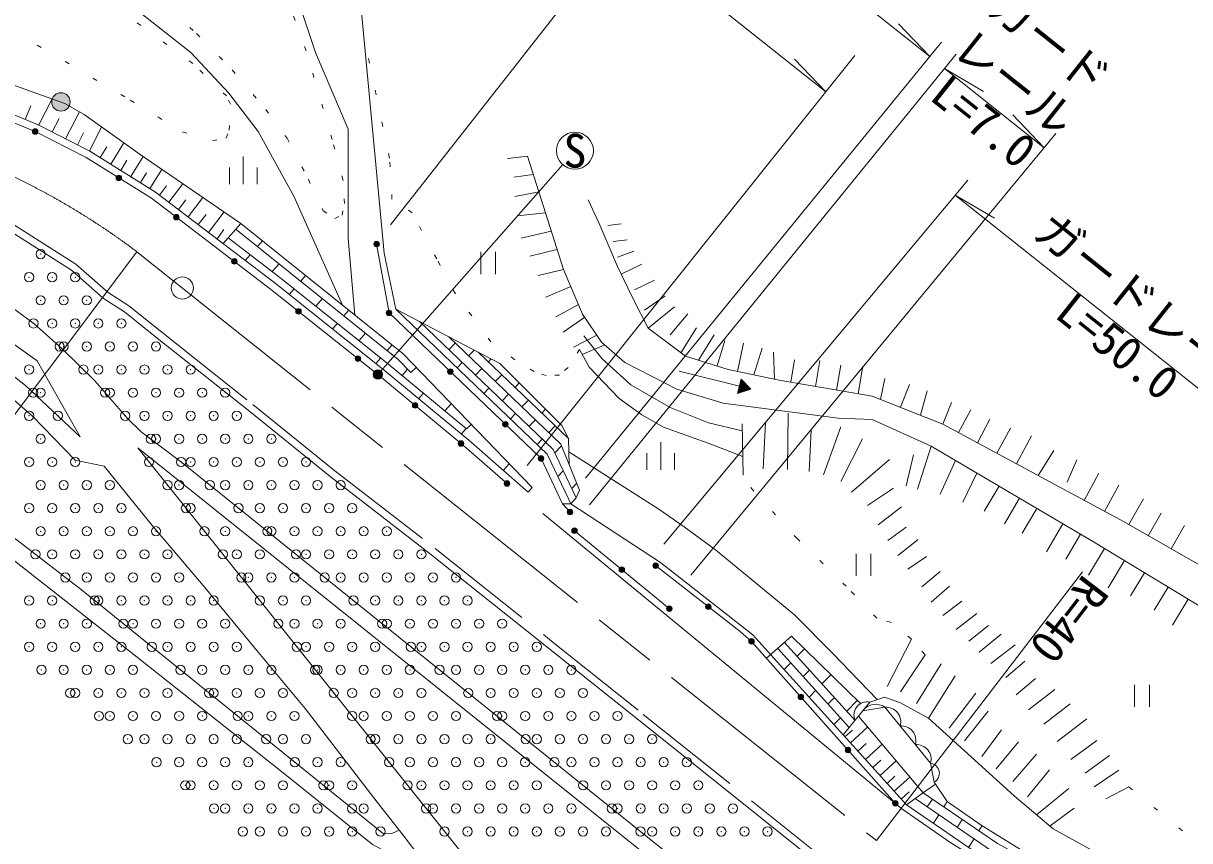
# Model space of a CAD drawing. Units: millimetres, scale not verified. Extents: x 40000 to 680000, y 20000 to 380000.
# Drawn here: x 455312 to 518490, y 270756 to 314990 of the extents above; entities that cross this region are included whole.
import ezdxf
from ezdxf.enums import TextEntityAlignment as Align

# ---------------------------------------------------------------- set-up
doc = ezdxf.new("R2010")
doc.units = ezdxf.units.MM
doc.header["$LTSCALE"] = 1000
doc.header["$PDMODE"] = 32
doc.header["$PDSIZE"] = 500
for name, pattern in [('CHAIN', [18.5, 12, -1.5, 3.5, -1.5]), ('DASHED', [7.5, 6, -1.5]), ('DOTTED', [1.75, 0.25, -1.5])]:
    doc.linetypes.add(name, pattern=pattern)
for name, color, linetype, lineweight in [('M-BGD', 7, 'Continuous', 13), ('M-BMK', 2, 'CHAIN', 13), ('M-BMK-SRVR', 3, 'Continuous', 13), ('M-STR-HTXT', 7, 'Continuous', 13), ('M-STR-STRC', 7, 'Continuous', 13)]:
    doc.layers.add(name, color=color, linetype=linetype, lineweight=lineweight)
doc.styles.add('ＭＳ ゴシック', font='')
doc.styles.get('ＭＳ ゴシック').set_extended_font_data('MS Gothic')

msp = doc.modelspace()

# ---------------------------------------------------------------- hatches: boundary and pattern name
at = {"layer": 'M-BGD'}
for points in [[(456848, 310737, -1), (457848, 310737, -0.41421), (457348, 310237, -0.41421)], [(455803, 309139, -0.41421), (455953, 309289, -0.41421), (456103, 309139, -1)], [(460338, 306625, -0.41421), (460488, 306775, -0.41421), (460638, 306625, -1)], [(463448, 304502, -0.41421), (463598, 304652, -0.41421), (463748, 304502, -1)], [(474297, 303043, -0.41421), (474447, 303193, -0.41421), (474597, 303043, -1)], [(466593, 302107, -0.41421), (466743, 302257, -0.41421), (466893, 302107, -1)], [(470070, 299406, -0.41421), (470220, 299556, -0.41421), (470370, 299406, -1)], [(474971, 299319, -0.41421), (475121, 299469, -0.41421), (475271, 299319, -1)], [(473285, 296843, -0.41421), (473435, 296993, -0.41421), (473585, 296843, -1)], [(478292, 296143, -0.41421), (478442, 296293, -0.41421), (478592, 296143, -1)], [(494003, 294962), (494721, 295194), (494198, 295738)], [(476384, 294310, -0.41421), (476534, 294460, -0.41421), (476684, 294310, -1)], [(481276, 293290, -0.41421), (481426, 293440, -0.41421), (481576, 293290, -1)], [(478868, 292252, -0.41421), (479018, 292402, -0.41421), (479168, 292252, -1)], [(483209, 291441, -0.41421), (483359, 291591, -0.41421), (483509, 291441, -1)], [(481364, 290088, -0.41421), (481514, 290238, -0.41421), (481664, 290088, -1)], [(484777, 288539, -0.41421), (484927, 288689, -0.41421), (485077, 288539, -1)], [(485016, 287529, -0.41421), (485166, 287679, -0.41421), (485316, 287529, -1)], [(487583, 285421, -0.41421), (487733, 285571, -0.41421), (487883, 285421, -1)], [(489411, 285639, -0.41421), (489561, 285789, -0.41421), (489711, 285639, -1)], [(490151, 283313, -0.41421), (490301, 283463, -0.41421), (490451, 283313, -1)], [(492272, 283414, -0.41421), (492422, 283564, -0.41421), (492572, 283414, -1)], [(494606, 281542, -0.41421), (494756, 281692, -0.41421), (494906, 281542, -1)], [(497279, 278535, -0.41421), (497429, 278685, -0.41421), (497579, 278535, -1)], [(499837, 275659, -0.41421), (499987, 275809, -0.41421), (500137, 275659, -1)], [(502395, 272781, -0.41421), (502545, 272931, -0.41421), (502695, 272781, -1)]]:
    msp.add_hatch(color=256, dxfattribs=at).paths.add_polyline_path(points)
at = {"layer": 'M-STR-HTXT'}
msp.add_hatch(color=256, dxfattribs=at).paths.add_polyline_path([(474766, 295995, -1), (474267, 295968, -0.41421), (474503, 296231, -0.41421)])

# ---------------------------------------------------------------- linework, layer by layer
at = {"layer": 'M-BGD'}
for p, q in [((456147, 309489), (456870, 310905)), ((455412, 309792), (455712, 310528)), ((456875, 309117), (457247, 309846)), ((457604, 308745), (458348, 310202)), ((458250, 308415), (458579, 309061)), ((458895, 308086), (459555, 309377)), ((460046, 307372), (460762, 308521)), ((459471, 307730), (459829, 308304)), ((461132, 306695), (461809, 307782)), ((467224, 306280), (467224, 307780)), ((481546, 307681), (482615, 307794)), ((460589, 307033), (460927, 307577)), ((462173, 306047), (462821, 307088)), ((466474, 306280), (466474, 307180)), ((467974, 306280), (467974, 307180)), ((461653, 306371), (461977, 306891)), ((481873, 306663), (482930, 306808)), ((462691, 305695), (463071, 306194)), ((463190, 305316), (463949, 306313)), ((481941, 305621), (483231, 305865)), ((463714, 304916), (464114, 305441)), ((464239, 304517), (465038, 305566)), ((464791, 304096), (465211, 304648)), ((465343, 303676), (466183, 304780)), ((482077, 304569), (483593, 304731)), ((466139, 303070), (467088, 304159)), ((487702, 304139), (486975, 304055)), ((465806, 303324), (466180, 303825)), ((482282, 303365), (483908, 303744)), ((488028, 303273), (487264, 303182)), ((467996, 302918), (468259, 303220)), ((482744, 302396), (484227, 302747)), ((488376, 302668), (487506, 302336)), ((467335, 302160), (467598, 302462)), ((480096, 302619), (480096, 301419)), ((480896, 302619), (480896, 301419)), ((468794, 301551), (469167, 301978)), ((483201, 301346), (484571, 301668)), ((488815, 301950), (487695, 301411)), ((470338, 301039), (470601, 301341)), ((483618, 300162), (484968, 300739)), ((489504, 301093), (488415, 300571)), ((469713, 300322), (469976, 300624)), ((471150, 299688), (471509, 300100)), ((490087, 300246), (488967, 299467)), ((484154, 299112), (485378, 299780)), ((490580, 299647), (489160, 298484)), ((472680, 299160), (472943, 299462)), ((484548, 298279), (485721, 299081)), ((491313, 299262), (490345, 298135)), ((472061, 298450), (472324, 298752)), ((473498, 297816), (473851, 298221)), ((476643, 298417), (476919, 298706)), ((491784, 298503), (490935, 297166)), ((475022, 297281), (475285, 297583)), ((478365, 297324), (478710, 297686)), ((485110, 297465), (486384, 298113)), ((485589, 297075), (486807, 297593)), ((492737, 298140), (491882, 296763)), ((493320, 297830), (492887, 296449)), ((494320, 297685), (493994, 296152)), ((479433, 296994), (479732, 297308)), ((495342, 297405), (494875, 295964)), ((495947, 297186), (496009, 295722)), ((474409, 296578), (474672, 296880)), ((478811, 296344), (479087, 296633)), ((480501, 296665), (480656, 296826)), ((497089, 296785), (496882, 295563)), ((498454, 296746), (498215, 295337)), ((499596, 296482), (499369, 295142)), ((500791, 296429), (500539, 294943)), ((475833, 295929), (476131, 296270)), ((479810, 295942), (480156, 296303)), ((480879, 295612), (481224, 295974)), ((494100, 295350), (490842, 296170)), ((494198, 295738), (494003, 294962)), ((494721, 295194), (494198, 295738)), ((501987, 295771), (501738, 294639)), ((480257, 294962), (480533, 295251)), ((481947, 295283), (482178, 295525)), ((494721, 295194), (494003, 294962)), ((503306, 295437), (502822, 294211)), ((504267, 295104), (503908, 293782)), ((476726, 294671), (476989, 294972)), ((481256, 294560), (481601, 294921)), ((482324, 294230), (482670, 294591)), ((505583, 294476), (505118, 293304)), ((478144, 294015), (478486, 294406)), ((481702, 293580), (481979, 293869)), ((483392, 293900), (483591, 294108)), ((496714, 290847), (496736, 293896)), ((506637, 294067), (505976, 292842)), ((482701, 293178), (483047, 293539)), ((483770, 292848), (484115, 293209)), ((494304, 290531), (494249, 293317)), ((495387, 290880), (495507, 293394)), ((498649, 290563), (499590, 293153)), ((507673, 293560), (506990, 292294)), ((479037, 292756), (479300, 293058)), ((484838, 292518), (484839, 292520)), ((497873, 290727), (497993, 292978)), ((508778, 293084), (508045, 291725)), ((509929, 292674), (509108, 291152)), ((483148, 292197), (483424, 292486)), ((484100, 291747), (484466, 292129)), ((489841, 290824), (489841, 292324)), ((499590, 290191), (500770, 292497)), ((503743, 289775), (504496, 292104)), ((489091, 290824), (489091, 291724)), ((490591, 290824), (490591, 291724)), ((500169, 289623), (502225, 291382)), ((503139, 289953), (503526, 291637)), ((504983, 289507), (505804, 291333)), ((511132, 291880), (510285, 290517)), ((512375, 291372), (511846, 290162)), ((481306, 290794), (481622, 291156)), ((484264, 290471), (484560, 290780)), ((506204, 289067), (506959, 290653)), ((513571, 290646), (512776, 289173)), ((485019, 289814), (485283, 290090)), ((514645, 289996), (513880, 288578)), ((501034, 288896), (502456, 289836)), ((507366, 288581), (508168, 289941)), ((501625, 287847), (502882, 288830)), ((508468, 287905), (509281, 289286)), ((509426, 287399), (510214, 288736)), ((515981, 289249), (515190, 287864)), ((516938, 288476), (516245, 287261)), ((485166, 287529), (490301, 283313)), ((502149, 286994), (503133, 287726)), ((510731, 286383), (511627, 287904)), ((518202, 287817), (517481, 286556)), ((502674, 286186), (503779, 287049)), ((511781, 285983), (512581, 287342)), ((500419, 286284), (500419, 285084)), ((501219, 286284), (501219, 285084)), ((513003, 285123), (513878, 286568)), ((503222, 285450), (504239, 286128)), ((514072, 284434), (514965, 285910)), ((503988, 284499), (504983, 285319)), ((515287, 283999), (516047, 285255)), ((504480, 283669), (505475, 284521)), ((516572, 283232), (517327, 284479)), ((505116, 282944), (506155, 283720)), ((517557, 282425), (518406, 283826)), ((505838, 282190), (506953, 283053)), ((496919, 281821), (495572, 280624)), ((496919, 281821), (500656, 278170)), ((506537, 281545), (507598, 282397)), ((507084, 280955), (508287, 281938)), ((502097, 279093), (503419, 281659)), ((507720, 280340), (509043, 281356)), ((497229, 280732), (497622, 281134)), ((502818, 278814), (504154, 280819)), ((496529, 280016), (496879, 280374)), ((497551, 279631), (497902, 279989)), ((503690, 278171), (505033, 280321)), ((508529, 279585), (509568, 280471)), ((498574, 279246), (499052, 279736)), ((504340, 277386), (505794, 279685)), ((509098, 278646), (510147, 279531)), ((497874, 278530), (498224, 278888)), ((505455, 276836), (506915, 278745)), ((509754, 277837), (511186, 278941)), ((515510, 279190), (515510, 277990)), ((516310, 279190), (516310, 277990)), ((498896, 278145), (499246, 278503)), ((499918, 277761), (500483, 278339)), ((510585, 277061), (512017, 278165)), ((499218, 277044), (499568, 277402)), ((506294, 276154), (507574, 277766)), ((499820, 276378), (500233, 276736)), ((500111, 276056), (501045, 276901)), ((507235, 275318), (508294, 276756)), ((511308, 276116), (512926, 277340)), ((508010, 274640), (509214, 276113)), ((512062, 275154), (513462, 276181)), ((500520, 275604), (500972, 276013)), ((500929, 275152), (501833, 275970)), ((501325, 274715), (501762, 275111)), ((501721, 274278), (502596, 275069)), ((508918, 273953), (510198, 275432)), ((512838, 274400), (514150, 275362)), ((502104, 273854), (502527, 274237)), ((502487, 273431), (503333, 274197)), ((509713, 273130), (510897, 274589)), ((513319, 273668), (514653, 274575)), ((510201, 272162), (511942, 273584)), ((513943, 273012), (515200, 273668)), ((502870, 273008), (503293, 273391)), ((504556, 273005), (504274, 272592)), ((505169, 272586), (505352, 272877)), ((510926, 271551), (512232, 272512)), ((504610, 271696), (504903, 272162)), ((505905, 271476), (506170, 271901)), ((507072, 271284), (507250, 271571)), ((506519, 270390), (506809, 270858))]:
    msp.add_line(p, q, dxfattribs=at)
at = {"layer": 'M-BGD', "linetype": 'DASHED'}
msp.add_line((504048, 273352), (500545, 277493), dxfattribs=at)
at = {"layer": 'M-BGD', "linetype": 'DOTTED'}
for points in [[(453746, 321747), (455932, 320693), (457611, 319755), (460091, 318145), (463058, 315966), (464695, 314433), (466630, 312472), (468441, 310331), (469598, 308778), (470752, 306555), (471553, 304850), (472182, 304423), (472575, 304607), (472711, 305246), (472632, 306489), (472040, 308699), (470634, 313500), (469213, 317420)], [(453054, 315588), (461105, 310835), (463922, 309119), (465557, 308624), (466291, 308782), (466464, 309210), (466537, 310611), (466315, 311058), (464502, 312810), (460787, 315528), (455609, 318572), (452937, 320263)], [(485444, 297342), (484821, 296371), (484353, 295953), (483625, 295930), (482989, 296142), (481934, 296783), (480640, 297748), (478721, 300348), (477710, 302238), (476379, 304739), (475282, 305482), (475147, 307701), (473756, 314268)], [(504154, 280819), (503419, 281659), (502329, 282559), (501546, 282790), (499885, 284523), (497240, 287093), (494647, 289932)], [(515200, 273668), (519441, 270186), (521737, 272995), (525350, 276940), (526192, 278137)]]:
    msp.add_lwpolyline(points, dxfattribs=at)
at = {"layer": 'M-BGD'}
for points in [[(473267, 299202), (472906, 303337), (472917, 309267), (471137, 313407), (470244, 316122), (469863, 317573)], [(461173, 315930), (464390, 313419), (466437, 311217), (468037, 309145), (469957, 305639), (472599, 299738)], [(473631, 315597), (474854, 302544), (475492, 299518), (483689, 291680), (484861, 289214), (484962, 288990)], [(445757, 311755), (446239, 311660), (453074, 310312), (455953, 309139), (458723, 307724), (462253, 305526), (468708, 300612), (474516, 295981), (479178, 292120), (481581, 290030)], [(453710, 312016), (457568, 310660), (458607, 310050), (461642, 307897), (467088, 304159), (475885, 297101), (482872, 289861), (482657, 289615), (479437, 292425), (474769, 296292), (468954, 300927), (462480, 305856), (458920, 308073), (456120, 309503), (453189, 310697)], [(545382, 275871), (543411, 275542), (541255, 275416), (539108, 275246), (537751, 275326), (535396, 276028), (533730, 276533), (531504, 277184), (530266, 277793), (529410, 278329), (528306, 278797), (520379, 282631), (513280, 286930), (504496, 292104), (501283, 293554), (499453, 293617), (493222, 294441), (490704, 295194), (487892, 296630), (486637, 297743), (485603, 299254), (484571, 301668), (482615, 307794)], [(436530, 307103), (439577, 306721), (442996, 305906), (445671, 304929), (447306, 304242), (449620, 303051), (452118, 301503), (455901, 298721), (457398, 297396), (459180, 295648), (460975, 293582), (461702, 292890), (463902, 291218), (490694, 269684), (494531, 270005), (497235, 267683), (500650, 264824), (512136, 261281), (523134, 259421), (536118, 259425), (537880, 259922), (539466, 260197), (539840, 260710)], [(544744, 277058), (543352, 276802), (541353, 276827), (539933, 276894), (538634, 277046), (536256, 277651), (534705, 278137), (533104, 278796), (531721, 279279), (530490, 279790), (528522, 280534), (522164, 283883), (514942, 288005), (505118, 293304), (501291, 294816), (496254, 295670), (493496, 296258), (491181, 296983), (489160, 298484), (488338, 300074), (487494, 301829), (486499, 304160), (485910, 305433)], [(501819, 266765), (488646, 277278), (483674, 281246), (477369, 286258), (471940, 290461), (467493, 294050), (462468, 298028), (460798, 299368), (459661, 300100), (457920, 301636), (453786, 304247)], [(466402, 303373), (469200, 301243), (475021, 296602), (479322, 293039), (479572, 293281)], [(466824, 303856), (466850, 303838), (475615, 296805), (476311, 296085), (476598, 296362)], [(474447, 303043), (475121, 299319), (483359, 291441), (484525, 288990), (484927, 288539)], [(475492, 299518), (481123, 296583), (484477, 293220), (484843, 292513)], [(476764, 298855), (484019, 291918), (485258, 289312), (484962, 288990)], [(453463, 298562), (456071, 296721), (458393, 292617), (455433, 295391), (453647, 296777)], [(478354, 298026), (484431, 292216), (485432, 289719), (485258, 289312)], [(494257, 292928), (492423, 293376), (490355, 294203), (488226, 295428), (486666, 296833), (485674, 298073)], [(479945, 297197), (484843, 292513), (484882, 291091)], [(494284, 291539), (492412, 292263), (489998, 293126), (488807, 293808), (487590, 294689), (485967, 296381), (485444, 297342)], [(454507, 294862), (455801, 293729), (458128, 291355), (459686, 291031), (462318, 287793), (465049, 284563), (467957, 281040), (470586, 277915), (474473, 272844), (475881, 271059), (478545, 267544), (479252, 266562), (479798, 265262), (480009, 264488), (480234, 262530), (480175, 261322), (480006, 259647)], [(475670, 271327), (475281, 271135), (474829, 271117), (458468, 284325), (447295, 292927), (446959, 293238), (445627, 293233), (445699, 292366), (446588, 292350), (461324, 280816), (469381, 274419), (474219, 270543), (476267, 269464), (477067, 269494)], [(481188, 259571), (481501, 261246), (481634, 262076), (481625, 264633), (481240, 266890), (481072, 267407), (479896, 269043), (461509, 292013), (490071, 269163), (481634, 262346)], [(484862, 291802), (489728, 288702), (491101, 287735), (492811, 286497), (497076, 282970), (499136, 280908), (501568, 278389)], [(484525, 288990), (484962, 288990), (489835, 285810), (494836, 281896), (495804, 280817), (503158, 272689), (507530, 269698), (510352, 268174), (512260, 267392), (514144, 266773), (520790, 265213), (523325, 265033), (529000, 264986), (532848, 264912), (550453, 265684)], [(483456, 288454), (502907, 272484), (505549, 270644), (509381, 268257), (512629, 266697), (517625, 265344), (522575, 264291), (527752, 264069), (531940, 264003), (533645, 264524), (533985, 264604), (536690, 264737), (536675, 265080)], [(502545, 272781), (494756, 281542), (494149, 282072), (489561, 285639)], [(496171, 281157), (496176, 281152), (500041, 276880)], [(496545, 281489), (496547, 281486), (500362, 277270)], [(499720, 276489), (501174, 278259), (501962, 278519), (502829, 278220), (504340, 277386), (508979, 273190), (511105, 271401), (513836, 269886), (522683, 266633), (534617, 266159)], [(511076, 269202), (507201, 271601), (505352, 272877), (504649, 273917), (504451, 274942), (501985, 277975), (500788, 277790)], [(503158, 272689), (504193, 273461), (504718, 273815)], [(503624, 273037), (507817, 270168), (510588, 268672), (510677, 268636)], [(504048, 273352), (508078, 270596), (510802, 269125), (510972, 269055)]]:
    msp.add_lwpolyline(points, dxfattribs=at)
at = {"layer": 'M-BGD', "linetype": 'DASHED'}
msp.add_lwpolyline([(435603, 308281), (435586, 308680), (436496, 308720), (439578, 308547), (443261, 308150), (446127, 307669), (450063, 306281), (453972, 304602), (458161, 301957), (459903, 300420), (461032, 299693), (462717, 298341), (467743, 294362), (472188, 290775), (477616, 286573), (483923, 281559), (488895, 277591), (502018, 267117)], dxfattribs=at)
at = {"layer": 'M-BGD'}
for centre, radius in [((457348, 310737), 500), ((455953, 309139), 150), ((460488, 306625), 150), ((463598, 304502), 150), ((474447, 303043), 150), ((466743, 302107), 150), ((470220, 299406), 150), ((475121, 299319), 150), ((473435, 296843), 150), ((478442, 296143), 150), ((476534, 294310), 150), ((481426, 293290), 150), ((479018, 292252), 150), ((483359, 291441), 150), ((481514, 290088), 150), ((484927, 288539), 150), ((485166, 287529), 150), ((487733, 285421), 150), ((489561, 285639), 150), ((490301, 283313), 150), ((492422, 283414), 150), ((494756, 281542), 150), ((497429, 278535), 150), ((499987, 275659), 150), ((502545, 272781), 150)]:
    msp.add_circle(centre, radius, dxfattribs=at)
for centre, radius, start, end in [((501030, 277549), 724, 78.56111, 202.63142), ((501481, 277270), 867, 54.4626, 143.10603), ((502048, 277186), 791, 343.67342, 94.56566), ((502870, 276176), 791, 343.67342, 94.56566), ((503692, 275165), 791, 343.67342, 94.56566), ((504384, 274398), 549, 298.88882, 82.92086)]:
    msp.add_arc(centre, radius, start, end, dxfattribs=at)
for p in [(456250, 302500), (455625, 301250), (456875, 301250), (458125, 301250), (456250, 300000), (457500, 300000), (458750, 300000), (455862, 298750), (456875, 298750), (458125, 298750), (459375, 298750), (460625, 298750), (457280, 297500), (457500, 297500), (458750, 297500), (460000, 297500), (461250, 297500), (462500, 297500), (455625, 296250), (458567, 296250), (459375, 296250), (460625, 296250), (461875, 296250), (463125, 296250), (464375, 296250), (455850, 295000), (456250, 295000), (459743, 295000), (460000, 295000), (461250, 295000), (462500, 295000), (463750, 295000), (465000, 295000), (466250, 295000), (455625, 293750), (457184, 293750), (460829, 293750), (461875, 293750), (463125, 293750), (464375, 293750), (465625, 293750), (466875, 293750), (456250, 292500), (462215, 292500), (462500, 292500), (463750, 292500), (465000, 292500), (466250, 292500), (467500, 292500), (468750, 292500), (455625, 291250), (456875, 291250), (458125, 291250), (462120, 291250), (463859, 291250), (464375, 291250), (465625, 291250), (466875, 291250), (468125, 291250), (469375, 291250), (470625, 291250), (456250, 290000), (457500, 290000), (458750, 290000), (460000, 290000), (463121, 290000), (463750, 290000), (465417, 290000), (466250, 290000), (467500, 290000), (468750, 290000), (470000, 290000), (471250, 290000), (472500, 290000), (455625, 288750), (456875, 288750), (458125, 288750), (459375, 288750), (460625, 288750), (464121, 288750), (464375, 288750), (466972, 288750), (468125, 288750), (469375, 288750), (470625, 288750), (471875, 288750), (473125, 288750), (456250, 287500), (457500, 287500), (458750, 287500), (460000, 287500), (461250, 287500), (462500, 287500), (465122, 287500), (466250, 287500), (468527, 287500), (468750, 287500), (470000, 287500), (471250, 287500), (472500, 287500), (473750, 287500), (475000, 287500), (455968, 286250), (456875, 286250), (458125, 286250), (459375, 286250), (460625, 286250), (461875, 286250), (463125, 286250), (466122, 286250), (466875, 286250), (468125, 286250), (470083, 286250), (470625, 286250), (471875, 286250), (473125, 286250), (474375, 286250), (475625, 286250), (476875, 286250), (457591, 285000), (458750, 285000), (460000, 285000), (461250, 285000), (462500, 285000), (463750, 285000), (467123, 285000), (467500, 285000), (468750, 285000), (470000, 285000), (471638, 285000), (472500, 285000), (473750, 285000), (475000, 285000), (476250, 285000), (477500, 285000), (478750, 285000), (455625, 283750), (456875, 283750), (459180, 283750), (459375, 283750), (460625, 283750), (461875, 283750), (463125, 283750), (464375, 283750), (465625, 283750), (468124, 283750), (468125, 283750), (469375, 283750), (470625, 283750), (473193, 283750), (474375, 283750), (475625, 283750), (476875, 283750), (478125, 283750), (479375, 283750), (456250, 282500), (457500, 282500), (458750, 282500), (460728, 282500), (461250, 282500), (462500, 282500), (463750, 282500), (465000, 282500), (466250, 282500), (469124, 282500), (470000, 282500), (471250, 282500), (472500, 282500), (474748, 282500), (475000, 282500), (476250, 282500), (477500, 282500), (478750, 282500), (480000, 282500), (481250, 282500), (455625, 281250), (456875, 281250), (458125, 281250), (459375, 281250), (460625, 281250), (462277, 281250), (463125, 281250), (464375, 281250), (465625, 281250), (466875, 281250), (470125, 281250), (470625, 281250), (471875, 281250), (473125, 281250), (474375, 281250), (476304, 281250), (476875, 281250), (478125, 281250), (479375, 281250), (480625, 281250), (481875, 281250), (483125, 281250), (456296, 280000), (457500, 280000), (458750, 280000), (460000, 280000), (461250, 280000), (463825, 280000), (465000, 280000), (466250, 280000), (467500, 280000), (468750, 280000), (471125, 280000), (471250, 280000), (472500, 280000), (473750, 280000), (475000, 280000), (476250, 280000), (477859, 280000), (478750, 280000), (480000, 280000), (481250, 280000), (482500, 280000), (483750, 280000), (485000, 280000), (457853, 278750), (458125, 278750), (459375, 278750), (460625, 278750), (461875, 278750), (463125, 278750), (465374, 278750), (465625, 278750), (466875, 278750), (468125, 278750), (469375, 278750), (472126, 278750), (473125, 278750), (474375, 278750), (475625, 278750), (476875, 278750), (479414, 278750), (480625, 278750), (481875, 278750), (483125, 278750), (484375, 278750), (485625, 278750), (459411, 277500), (460000, 277500), (461250, 277500), (462500, 277500), (463750, 277500), (465000, 277500), (466922, 277500), (467500, 277500), (468750, 277500), (470000, 277500), (473127, 277500), (473750, 277500), (475000, 277500), (476250, 277500), (477500, 277500), (478750, 277500), (480969, 277500), (481250, 277500), (482500, 277500), (483750, 277500), (485000, 277500), (486250, 277500), (487500, 277500), (460969, 276250), (461875, 276250), (463125, 276250), (464375, 276250), (465625, 276250), (466875, 276250), (468470, 276250), (469375, 276250), (470625, 276250), (474127, 276250), (474375, 276250), (475625, 276250), (476875, 276250), (478125, 276250), (479375, 276250), (480625, 276250), (482524, 276250), (483125, 276250), (484375, 276250), (485625, 276250), (486875, 276250), (488125, 276250), (489375, 276250), (462527, 275000), (463750, 275000), (465000, 275000), (466250, 275000), (467500, 275000), (470019, 275000), (471250, 275000), (472500, 275000), (475128, 275000), (476250, 275000), (477500, 275000), (478750, 275000), (480000, 275000), (481250, 275000), (482500, 275000), (484080, 275000), (485000, 275000), (486250, 275000), (487500, 275000), (488750, 275000), (490000, 275000), (491250, 275000), (464085, 273750), (464375, 273750), (465625, 273750), (466875, 273750), (468125, 273750), (469375, 273750), (471567, 273750), (471875, 273750), (473125, 273750), (476128, 273750), (476875, 273750), (478125, 273750), (479375, 273750), (480625, 273750), (481875, 273750), (483125, 273750), (485635, 273750), (486875, 273750), (488125, 273750), (489375, 273750), (490625, 273750), (491875, 273750), (465643, 272500), (466250, 272500), (467500, 272500), (468750, 272500), (470000, 272500), (471250, 272500), (473115, 272500), (473750, 272500), (477129, 272500), (477500, 272500), (478750, 272500), (480000, 272500), (481250, 272500), (482500, 272500), (483750, 272500), (485000, 272500), (487190, 272500), (487500, 272500), (488750, 272500), (490000, 272500), (491250, 272500), (492500, 272500), (493750, 272500), (467201, 271250), (468125, 271250), (469375, 271250), (470625, 271250), (471875, 271250), (473125, 271250), (474664, 271250), (478130, 271250), (479375, 271250), (480625, 271250), (481875, 271250), (483125, 271250), (484375, 271250), (485625, 271250), (486875, 271250), (488745, 271250), (489375, 271250), (490625, 271250), (491875, 271250), (493125, 271250), (494375, 271250), (495625, 271250)]:
    msp.add_point(p, dxfattribs=at)
at = {"layer": 'M-BMK'}
msp.add_line((461467, 302627), (501524, 270756), dxfattribs=at)
msp.add_arc((437423, 270660), 40000, 53.05203, 112.26106, dxfattribs=at)
at = {"layer": 'M-BMK-SRVR'}
msp.add_circle((463926, 300670), 600, dxfattribs=at)
at = {"layer": 'M-STR-HTXT'}
for p, q in [((479870, 326322), (498779, 311277)), ((475207, 304079), (491443, 324781)), ((490826, 323994), (504408, 313188)), ((504408, 313188), (502718, 314969)), ((485772, 290370), (505040, 313963)), ((482600, 291068), (500357, 313247)), ((485988, 288934), (505846, 313321)), ((498779, 311277), (497090, 313058)), ((505215, 312546), (510600, 308261)), ((505215, 312546), (507330, 311300)), ((510600, 308261), (508910, 310042)), ((491478, 285120), (511237, 309032)), ((474516, 295981), (484530, 307349)), ((490015, 286805), (506465, 306497)), ((505795, 305695), (519926, 294452)), ((505795, 305695), (507910, 304449)), ((461467, 302627), (444630, 280242)), ((501524, 270756), (512679, 285296))]:
    msp.add_line(p, q, dxfattribs=at)
msp.add_circle((474516, 295981), 250, dxfattribs=at)
at = {"layer": 'M-STR-STRC'}
msp.add_circle((485191, 308099), 1000, dxfattribs=at)

# ---------------------------------------------------------------- texts
at = {"layer": 'M-STR-HTXT', "style": 'ＭＳ ゴシック'}
for s, p in [('ガード', (509966, 312900)), ('レール', (508094, 310638)), ('ガードレール', (515433, 298409))]:
    msp.add_text(s, height=1833, rotation=321.493, dxfattribs=at).set_placement(p, align=Align.BOTTOM_CENTER)
for s, p in [('L=7.0', (507907, 310404)), ('L=50.0', (515168, 298237))]:
    msp.add_text(s, height=1833, rotation=321.493, dxfattribs=at).set_placement(p, align=Align.TOP_CENTER)
msp.add_text('R=40', height=1833, rotation=232.506, dxfattribs=at).set_placement((512316, 285574), align=Align.BOTTOM_LEFT)
at = {"layer": 'M-STR-STRC', "style": 'ＭＳ ゴシック'}
msp.add_text('S', height=1833, dxfattribs=at).set_placement((485191, 308099), align=Align.MIDDLE_CENTER)

doc.saveas('drawing.dxf')
